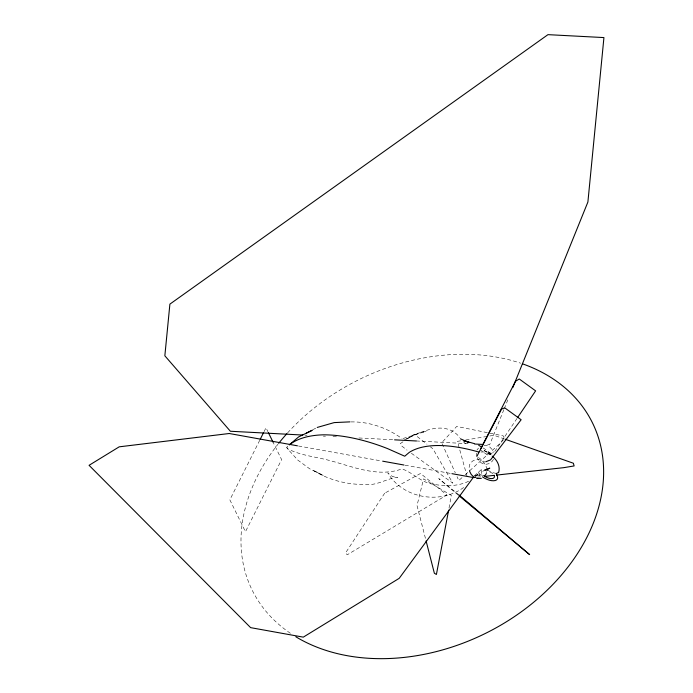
<?xml version="1.0" encoding="UTF-8"?>
<svg xmlns="http://www.w3.org/2000/svg" width="693" height="693" viewBox="0 0 693 693"><rect width="100%" height="100%" fill="white"/><g stroke="black" fill="none" stroke-linecap="round" stroke-linejoin="round"><path stroke-width="0.52" stroke-dasharray="3.46 2.6" d="M287.716 446.214L286.772 447.357L287.422 448.648L297.86 460.143L309.65 468.78L323.388 475.545L313.071 470.183C328.906 480.266 347.47 484.814 366.138 484.468C377.503 485.654 386.945 478.265 397.609 477.373L392.593 476.602L387.751 472.869C402.91 498.562 440.523 504.894 464.128 487.136M449.021 508.047L451.334 495.417L423.562 478.88L417.03 505.543L425.563 538.877M486.295 473.709L486.703 471.612M503.854 409.693L489.648 444.802L485.325 444.577M504.261 408.688L508.723 397.652M259.728 440.254L229.851 499.844L245.461 531.696L281.601 459.615L273.085 442.238M264.068 431.609L265.991 427.763L267.888 431.626M517.03 418.407L494.854 451.282L488.106 455.5L480.18 449.757M476.931 450.086L478.499 448.076M493.511 459.312C491.623 462.967 487.976 464.847 483.905 464.102L480.994 462.707L478.404 459.987L477.26 457.718M474.41 475.779L481.678 469.3L483.749 469.533M461.988 477.65L458.801 480.518L457.042 476.654M465.185 474.783L500.277 443.243L504.504 438.66L503.239 435.888L488.435 432.874M475.233 476.567L479.253 473.319L474.904 476.221M402.971 441.813L400.372 443.555L401.827 446.075L407.068 450.155M407.302 438.912L414.232 434.26L426.966 444.17M312.647 429.799L316.294 427.919M406.072 439.119L417.325 433.376L426.169 431.306L401.801 438.886M485.758 469.863L482.103 471.612L484.026 470.746M404.192 440.072C420.859 431.756 445.027 419.239 459.831 437.482M468.624 481.237C457.077 486.919 443.572 486.278 431.254 483.896C420.149 481.583 412.422 472.34 401.949 468.901C376.178 478.317 349.489 465.02 324.428 459.208C312.023 456.358 298.752 454.669 287.422 448.648L286.772 447.357M476.308 475.753L473.258 476.273L482.094 475.008L479.209 475.008L483.419 475.441M460.568 440.835L457.432 441.354L467.29 477.269M465.783 439.968L485.62 436.668M489.795 435.975L493.97 435.282L504.149 438.868M477.2 477.226L481.479 476.758M480.933 452.009L484.164 451.94L490.679 454.686M484.043 445.313L486.538 445.296L489.449 446.69L492.039 449.41L493.572 452.434M350.953 421.916C369.395 421.587 387.127 427.806 401.983 438.574M304.92 435.152L307.077 435.265M323.284 436.114L325.441 436.226M333.004 436.616L337.326 436.841M358.931 437.976L394.577 439.838M416.19 440.965L470.2 443.789M298.501 445.997L381.609 460.984M405.05 465.211L450.866 473.475M496.24 473.38L493.269 472.791L486.858 469.889M487.378 432.657L456.704 426.429L441.658 442.792L455.284 472.782M482.96 447.895L487.205 450.485L491.016 454.253M411.382 453.265L452.806 483.134L432.908 448.787L430.362 446.812M478.447 457.519L484.788 462.118M492.818 473.579L486.573 470.053A7.207 3.413 26.6 0 0 481.323 471.015A7.207 3.413 26.6 0 0 484.078 475.857M459.156 495.071L438.756 478.594L458.22 495.071M463.253 441.588L465.427 443.693M491.016 454.738L487.742 451.377L492.437 456.392M478.378 472.02L480.336 475.017A10.733 5.085 26.6 0 0 482.7 477.009M486.772 469.629C486.59 465.211 483.515 461.096 479.322 459.693C475.251 458.948 471.604 460.828 469.707 464.483L469.1 467.628L469.655 471.361M476.316 453.231L476.732 456.029M290.393 633.289A189.596 141.779 -26.1 0 1 277.971 444.213M287.621 432.856A189.596 141.779 -26.1 0 1 520.651 363.201M384.684 493.191L345.409 553.161L347.34 554.738L446.872 494.958L420.538 473.449L384.684 493.191M487.101 452.105L483.047 449.8L490.748 454.374L487.101 452.105"/><path stroke-width="1.04" d="M448.631 510.152L436.408 574.462L434.364 573.25L426.1 540.964M512.785 387.621L587.898 202.018L603.932 37.578L547.964 34.65L169.889 304.132L164.847 355.804L230.379 431.254L302.754 435.039M260.213 439.293L263.583 432.571M480.665 448.804L515.505 381.323L519.239 378.984L535.62 390.861L517.628 417.515M476.862 456.375L501.585 409.078L504.755 407.865L521.136 419.741L490.505 459.944L485.741 461.755M484.728 475.719L486.295 473.709M289.276 444.88L298.666 436.885L312.196 430.31L306.479 433.099M484.987 470.313L489.795 468.147L485.758 469.863M497.02 473.12L498.588 472.591C500.589 466.25 497.132 459.996 492.212 456.124M317.203 427.451L334.182 422.6L349.939 421.872M473.986 477.581L476.134 477.347M484.693 476.403L494.326 475.337M496.465 475.103L563.877 467.645L574.116 465.947L573.371 463.236L505.171 439.223M481.314 478.361L476.68 478.499M394.577 439.838L416.19 440.965M474.523 444.014L483.16 444.464M297.436 445.807L229.253 433.506L119.205 446.829L89.068 465.315L250.623 627.641L303.3 637.144L399.211 578.326L473.241 477.512L451.931 473.665M382.675 461.174L403.984 465.02M474.168 443.572L464.085 440.722L469.135 442.558L460.36 438.782M478.716 445.296L481.263 446.855M459.156 495.071L529.651 554.625L459.026 495.755M473.778 477.105L471.188 474.384L469.655 471.361M268.356 432.588L273.085 442.238M496.24 473.38L497.496 476.697A10.733 5.085 26.6 0 1 493.433 480.769A10.733 5.085 26.6 0 1 482.7 477.009M522.704 363.903A189.596 141.779 -26.1 0 1 563.366 572.747A189.596 141.779 -26.1 0 1 295.816 636.763M278.655 443.347A189.596 141.779 -26.1 0 1 286.919 433.627M289.613 444.681A113.08 53.552 26.6 0 1 323.085 434.832A115.878 54.868 26.6 0 1 387.837 448.717L404.747 456.219L409.242 452.408A97.176 46.015 26.6 0 1 446.327 445.842A108.177 51.23 26.6 0 1 478.776 452.053M494.308 475.857A7.207 3.413 26.6 0 1 491.432 478.603A7.207 3.413 26.6 0 1 484.078 475.857"/></g></svg>
